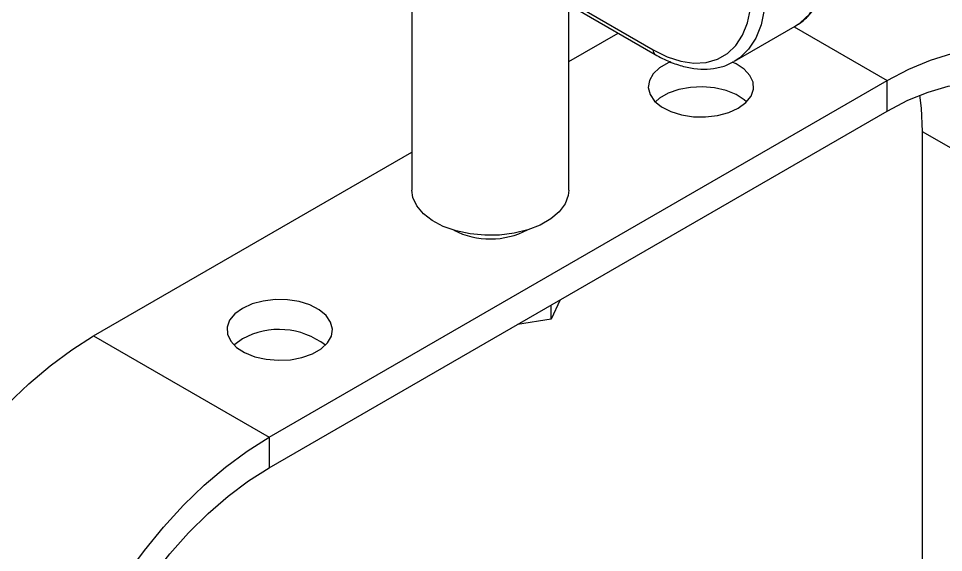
# Model space of a CAD drawing. Extents: x 6 to 134, y 3 to 97.
# Drawn here: x 96.103 to 100.761, y 16.152 to 18.84 of the extents above; entities that cross this region are included whole.
import ezdxf

# ---------------------------------------------------------------- set-up
doc = ezdxf.new("R2010")
doc.units = 0
doc.header["$MEASUREMENT"] = 0
doc.layers.add('OBJECT', color=7, linetype='CONTINUOUS')

msp = doc.modelspace()

# ---------------------------------------------------------------- linework, layer by layer
at = {"layer": 'OBJECT'}
for p, q in [((98.0838, 18.932), (98.0838, 17.9762)), ((98.8974, 18.9136), (99.298, 18.6824)), ((98.8738, 17.9762), (98.8738, 18.9)), ((98.9078, 18.8908), (99.3084, 18.6595)), ((99.7083, 18.6249), (100.0138, 18.8012)), ((100.0082, 18.798), (100.4764, 18.5277)), ((98.8738, 18.623), (99.1227, 18.7667)), ((97.3651, 16.7316), (100.4764, 18.5277)), ((100.4764, 18.3741), (100.4764, 18.5277)), ((97.3651, 16.578), (100.4764, 18.3741)), ((100.6532, 18.2719), (101.5371, 17.7616)), ((100.6532, 18.2719), (100.6532, 12.4351)), ((96.4813, 17.2418), (98.0838, 18.167)), ((98.8306, 17.424), (98.785, 17.3258)), ((98.785, 17.3258), (98.785, 17.3977)), ((98.785, 17.3258), (98.6149, 17.2995)), ((96.4813, 17.2418), (97.3651, 16.7316)), ((97.3651, 16.7316), (97.3651, 16.578))]:
    msp.add_line(p, q, dxfattribs=at)
at = {"layer": 'OBJECT', "flags": 128}
for points in [[(100.0138, 18.8012), (100.0396, 18.8183), (100.085, 18.8621), (100.1212, 18.9178), (100.1477, 18.9844), (100.1638, 19.0605), (100.1692, 19.1446)], [(99.298, 18.6824), (99.3685, 18.6476), (99.4375, 18.6251), (99.5036, 18.6154), (99.5656, 18.6187), (99.6222, 18.6349), (99.6721, 18.6637), (99.7144, 18.7046), (99.7483, 18.7566), (99.7729, 18.8188), (99.788, 18.8898), (99.793, 18.9682)], [(99.8637, 18.9682), (99.8583, 18.8842), (99.8422, 18.8081), (99.8158, 18.7415), (99.7795, 18.6857), (99.7342, 18.642), (99.7057, 18.6233)], [(100.4764, 18.5277), (100.5865, 18.5854), (100.6957, 18.6308), (100.8031, 18.6636), (100.9076, 18.6835), (101.0084, 18.6903), (101.1048, 18.6839), (101.1957, 18.6645), (101.2805, 18.6321), (101.3585, 18.5871), (101.4289, 18.5298), (101.4912, 18.4608), (101.5449, 18.3805), (101.5894, 18.2898), (101.6244, 18.1893), (101.6497, 18.0799), (101.6649, 17.9626), (101.67, 17.8384)], [(99.3879, 18.6229), (99.3748, 18.6173), (99.3312, 18.5921), (99.2989, 18.5618), (99.2795, 18.528), (99.2741, 18.4926), (99.283, 18.4574), (99.3058, 18.4243), (99.3412, 18.3951), (99.3872, 18.3715), (99.4415, 18.3546), (99.501, 18.3454), (99.5626, 18.3444), (99.623, 18.3515), (99.6789, 18.3666), (99.7272, 18.3887), (99.7272, 18.3887)], [(99.7272, 18.3887), (99.7655, 18.4166), (99.7915, 18.4488), (99.804, 18.4837), (99.8022, 18.5193), (99.7862, 18.5536), (99.757, 18.585), (99.716, 18.6115), (99.6963, 18.6207)], [(99.7693, 18.4203), (99.757, 18.4314), (99.716, 18.458), (99.6655, 18.4784), (99.6082, 18.4916), (99.5472, 18.4967), (99.4858, 18.4936), (99.4273, 18.4824), (99.3748, 18.4638), (99.3312, 18.4386), (99.3097, 18.4203)], [(100.4764, 18.3741), (100.5804, 18.4283), (100.6833, 18.4701), (100.7843, 18.4991), (100.8823, 18.5152), (100.9764, 18.5182), (101.0657, 18.5079), (101.1493, 18.4846), (101.2264, 18.4484), (101.2963, 18.3997), (101.3583, 18.3389), (101.4118, 18.2667), (101.4563, 18.1837), (101.4914, 18.0908), (101.5167, 17.9888), (101.532, 17.8787), (101.5371, 17.7616)], [(100.6404, 18.4541), (100.6481, 18.389), (100.6532, 18.2719)], [(98.8738, 17.9762), (98.871, 17.9491), (98.8551, 17.9068), (98.8255, 17.8669), (98.7834, 17.831), (98.7303, 17.8003), (98.6681, 17.7761), (98.5991, 17.759), (98.5257, 17.7498), (98.4507, 17.7487), (98.3766, 17.7559), (98.3062, 17.7711), (98.2421, 17.7936), (98.1866, 17.8228), (98.1416, 17.8575), (98.1087, 17.8965), (98.0893, 17.9384), (98.0838, 17.9762)], [(97.2304, 17.3808), (97.1922, 17.3529), (97.1662, 17.3206), (97.1537, 17.2858), (97.1555, 17.2502), (97.1714, 17.2158), (97.2007, 17.1845), (97.2417, 17.1579), (97.2922, 17.1375), (97.3495, 17.1244), (97.4105, 17.1192), (97.4719, 17.1223), (97.5304, 17.1335), (97.5828, 17.1522), (97.6264, 17.1774), (97.6588, 17.2077), (97.6782, 17.2414), (97.6836, 17.2769), (97.6746, 17.3121), (97.6519, 17.3452), (97.6165, 17.3743), (97.5705, 17.398), (97.5162, 17.4149), (97.4567, 17.4241), (97.395, 17.4251), (97.3347, 17.4179), (97.2788, 17.4029), (97.2304, 17.3808)], [(95.2877, 15.1744), (95.2928, 15.3046), (95.308, 15.4394), (95.3332, 15.5779), (95.3683, 15.7189), (95.4128, 15.8611), (95.4664, 16.0032), (95.5287, 16.1442), (95.5992, 16.2828), (95.6771, 16.4179), (95.762, 16.5482), (95.8529, 16.6726), (95.9492, 16.7902), (96.0501, 16.8998), (96.1546, 17.0006), (96.2619, 17.0917), (96.3711, 17.1724), (96.4813, 17.2418)], [(97.2304, 17.2273), (97.1922, 17.1994), (97.1884, 17.1957)], [(96.1715, 14.6642), (96.1766, 14.7943), (96.1919, 14.9292), (96.2171, 15.0677), (96.2521, 15.2086), (96.2967, 15.3508), (96.3503, 15.493), (96.4126, 15.634), (96.4831, 15.7726), (96.561, 15.9076), (96.6458, 16.0379), (96.7368, 16.1624), (96.8331, 16.2799), (96.934, 16.3896), (97.0385, 16.4904), (97.1458, 16.5815), (97.255, 16.6621), (97.3651, 16.7316)], [(96.3045, 14.7409), (96.3096, 14.8639), (96.3249, 14.9916), (96.3502, 15.1228), (96.3852, 15.2563), (96.4297, 15.3906), (96.4832, 15.5246), (96.5452, 15.6569), (96.6151, 15.7863), (96.6923, 15.9116), (96.7759, 16.0315), (96.8652, 16.1448), (96.9592, 16.2505), (97.0572, 16.3476), (97.1582, 16.4351), (97.2612, 16.5121), (97.3651, 16.578)]]:
    msp.add_lwpolyline(points, dxfattribs=at)
at = {"layer": 'OBJECT'}
for centre, radius, start, end in [((99.3231, 18.6799), 0.0252, 174.3804, 234.2929), ((98.4787, 18.1358), 0.4056, 242.9405, 297.596), ((97.4149, 16.8904), 0.3841, 52.6344, 118.7034)]:
    msp.add_arc(centre, radius, start, end, dxfattribs=at)
for points, knots in [([(100.0162, 18.8043), (100.0228, 18.8078), (100.0468, 18.8204), (100.0816, 18.8533), (100.1195, 18.9017), (100.1489, 18.9595), (100.1699, 19.0254), (100.1818, 19.0943), (100.1832, 19.1428), (100.1838, 19.165)], [0, 0, 0, 0, 0.058594, 0.215746, 0.373194, 0.53282, 0.695427, 0.860612, 1, 1, 1, 1]), ([(99.3084, 18.6595), (99.3208, 18.6526), (99.3569, 18.6327), (99.4168, 18.6079), (99.4869, 18.5895), (99.555, 18.5832), (99.6191, 18.5898), (99.6696, 18.6036), (99.6957, 18.6192), (99.7045, 18.6245)], [0, 0, 0, 0, 0.088915, 0.257287, 0.425706, 0.592987, 0.757818, 0.919272, 1, 1, 1, 1])]:
    msp.add_open_spline(points, degree=3, knots=knots, dxfattribs=at)

doc.saveas('drawing.dxf')
